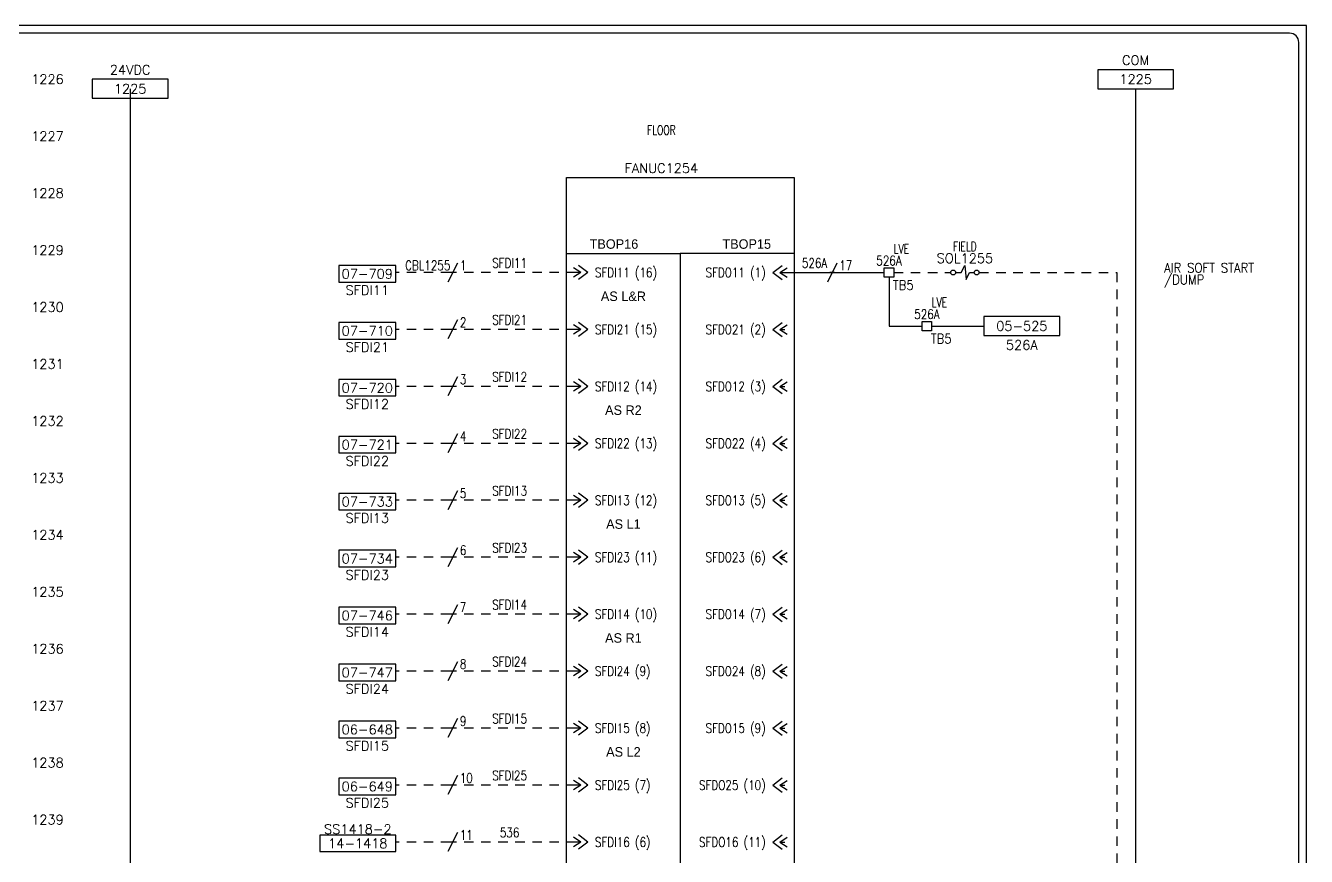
# Model space of a CAD drawing. Header units: inches. Extents: x 0 to 34.2, y 0 to 22.
# Drawn here: x 17.37 to 34.25, y 11.02 to 21.96 of the extents above; entities that cross this region are included whole.
import ezdxf
from ezdxf.enums import TextEntityAlignment as Align

# ---------------------------------------------------------------- set-up
doc = ezdxf.new("R2010")
doc.units = ezdxf.units.IN
doc.header["$MEASUREMENT"] = 0
doc.linetypes.add('HIDDEN2', pattern=[0.1875, 0.125, -0.0625])
for name, color, linetype in [('BLU_12AWG', 5, 'Continuous'), ('BLU_18AWG', 5, 'Continuous'), ('BLU_WHT_12AWG', 4, 'Continuous'), ('BLU_WHT_18AWG', 4, 'Continuous'), ('DESC', 150, 'Continuous'), ('LOC', 8, 'Continuous'), ('MISC', 7, 'Continuous'), ('PSYMS', 7, 'Continuous'), ('SYMS', 7, 'Continuous'), ('TAGS', 1, 'Continuous'), ('TERMS', 3, 'Continuous'), ('WIRENO', 3, 'Continuous'), ('WIREREF', 50, 'Continuous'), ('WIRES', 7, 'Continuous'), ('XREF', 7, 'Continuous')]:
    doc.layers.add(name, color=color, linetype=linetype)
doc.styles.add('Fields', font='simplex.shx', dxfattribs={"height": 0.185})
doc.styles.add('HAND', font='HAND.shx')
doc.styles.add('WD', font='romans.shx', dxfattribs={"height": 0.185})

# ---------------------------------------------------------------- blocks, each defined once
blk = doc.blocks.new('RG_Master_Ver_4_2_2')
at = {"color": 3}
for p, q in [((34.028, 21.856), (0.25, 21.856)), ((34.15, 0.194), (34.15, 21.734))]:
    blk.add_line(p, q, dxfattribs=at)
blk.add_lwpolyline([(0, -0.044), (34.25, -0.044), (34.25, 21.956), (0, 21.956)], close=True, dxfattribs=at)
blk.add_arc((34.028, 21.734), 0.122, 0, 90, dxfattribs=at)
at = {"style": 'Fields'}
for tag, p in [('DESCRIPTION_3', (13.116, 1.307)), ('DRN_3', (15.472, 1.307)), ('CHK_3', (16.529, 1.307)), ('APP_3', (17.552, 1.307)), ('DATE_3', (18.829, 1.307)), ('DRAWING_DESC', (32.229, 1.246)), ('CUSTOMER', (28.997, 1.214)), ('DESCRIPTION_2', (13.116, 0.951)), ('DRN_2', (15.472, 0.951)), ('CHK_2', (16.529, 0.951)), ('APP_2', (17.552, 0.951)), ('DATE_2', (18.829, 0.951)), ('SIZE', (30.715, 0.894)), ('DRAWING_#', (32.125, 0.894)), ('REV', (33.543, 0.894)), ('DESCRIPTION_1', (13.116, 0.596)), ('DRN_1', (15.472, 0.596)), ('CHK_1', (16.529, 0.596)), ('APP_1', (17.552, 0.596)), ('DATE_1', (18.829, 0.596)), ('PROJECT_#', (28.981, 0.581)), ('DRN_BY', (30.875, 0.524)), ('CHK_BY', (31.762, 0.524)), ('APP_BY', (32.75, 0.524)), ('SCALE', (33.652, 0.524)), ('PROJECT_NAME', (29.021, 0.176)), ('SHEETNUM', (32.753, 0.176)), ('TTL_SHTS', (33.547, 0.176))]:
    blk.add_attdef(tag, text='', height=0.125, dxfattribs=at).set_placement(p, align=Align.CENTER)
at = {"style": 'Fields', "flags": 9}
blk.add_attdef('WD_TB', (9.953, 0.194), '', height=0.0638, dxfattribs=at)
blk = doc.blocks.new('WD_MLRH')
at = {"style": 'WD'}
blk.add_attdef('RUNGFIRST', text='', height=0.125, dxfattribs=at).set_placement((-0.25, 0), align=Align.MIDDLE_RIGHT)
at = {"style": 'WD', "flags": 1}
for tag, p in [('RUNGHORV', (-0.25, -0.127)), ('RUNGINC', (-0.25, -0.163)), ('WIRE-START', (-0.25, -0.356)), ('WIREMODE', (-0.25, -0.281)), ('RUNGDIST', (-0.25, -0.2)), ('RUNGCNT', (-0.25, -0.237)), ('WIREFMT', (-0.25, -0.321)), ('WIRE-GSUF', (-0.25, -0.396)), ('PH3SPACE', (-0.25, -0.437))]:
    blk.add_attdef(tag, text='', height=0.025, dxfattribs=at).set_placement(p, align=Align.RIGHT)
blk = doc.blocks.new('HA2D1_REF_1')
for p, q in [((0, 0.25), (0, 0)), ((1, 0.25), (0, 0.25)), ((1, 0), (1, 0.25)), ((0, 0), (1, 0))]:
    blk.add_line(p, q)
at = {"style": 'WD'}
for tag, p in [('DESC1', (0.5, 0.3125)), ('XREF', (0.5, 0.0625))]:
    blk.add_attdef(tag, text='', height=0.125, dxfattribs=at).set_placement(p, align=Align.CENTER)
at = {"style": 'WD', "flags": 1}
blk.add_attdef('SIGCODE', text='', height=0.125, dxfattribs=at).set_placement((0.5, -0.125), align=Align.CENTER)
blk = doc.blocks.new('HDV1_017')
for p, q in [((-1.25, 0), (1.75, 0)), ((-1.25, -12.75), (-1.25, 0)), ((1.75, 0), (1.75, -12.75)), ((-1.25, -1), (0.25, -1)), ((0.25, -1), (0.25, -12.75)), ((1.75, -1), (0.25, -1)), ((-0.96875, -1.25), (-1.09375, -1.15625)), ((1.46875, -1.25), (1.59375, -1.15625)), ((-1.0625, -1.25), (-1.15625, -1.1875)), ((-1.0625, -1.25), (-1.15625, -1.3125)), ((-1.0625, -1.25), (-1.125, -1.25)), ((-0.96875, -1.25), (-1.09375, -1.34375)), ((1.46875, -1.25), (1.59375, -1.34375)), ((1.5625, -1.25), (1.65625, -1.1875)), ((1.5625, -1.25), (1.65625, -1.3125)), ((1.5625, -1.25), (1.625, -1.25)), ((-1.0625, -2), (-1.15625, -1.9375)), ((-1.0625, -2), (-1.15625, -2.0625)), ((-1.0625, -2), (-1.125, -2)), ((-0.96875, -2), (-1.09375, -1.90625)), ((-0.96875, -2), (-1.09375, -2.09375)), ((1.46875, -2), (1.59375, -1.90625)), ((1.46875, -2), (1.59375, -2.09375)), ((1.5625, -2), (1.65625, -1.9375)), ((1.5625, -2), (1.65625, -2.0625)), ((1.5625, -2), (1.625, -2)), ((-1.0625, -2.75), (-1.15625, -2.6875)), ((-0.96875, -2.75), (-1.09375, -2.65625)), ((1.46875, -2.75), (1.59375, -2.65625)), ((1.5625, -2.75), (1.65625, -2.6875)), ((-1.0625, -2.75), (-1.15625, -2.8125)), ((-1.0625, -2.75), (-1.125, -2.75)), ((-0.96875, -2.75), (-1.09375, -2.84375)), ((1.46875, -2.75), (1.59375, -2.84375)), ((1.5625, -2.75), (1.65625, -2.8125)), ((1.5625, -2.75), (1.625, -2.75)), ((-1.0625, -3.5), (-1.15625, -3.4375)), ((-1.0625, -3.5), (-1.15625, -3.5625)), ((-1.0625, -3.5), (-1.125, -3.5)), ((-0.96875, -3.5), (-1.09375, -3.40625)), ((-0.96875, -3.5), (-1.09375, -3.59375)), ((1.46875, -3.5), (1.59375, -3.40625)), ((1.46875, -3.5), (1.59375, -3.59375)), ((1.5625, -3.5), (1.65625, -3.4375)), ((1.5625, -3.5), (1.65625, -3.5625)), ((1.5625, -3.5), (1.625, -3.5)), ((-1.0625, -4.25), (-1.15625, -4.1875)), ((-0.96875, -4.25), (-1.09375, -4.15625)), ((1.46875, -4.25), (1.59375, -4.15625)), ((1.5625, -4.25), (1.65625, -4.1875)), ((-1.0625, -4.25), (-1.15625, -4.3125)), ((-1.0625, -4.25), (-1.125, -4.25)), ((-0.96875, -4.25), (-1.09375, -4.34375)), ((1.46875, -4.25), (1.59375, -4.34375)), ((1.5625, -4.25), (1.65625, -4.3125)), ((1.5625, -4.25), (1.625, -4.25)), ((-1.0625, -5), (-1.15625, -4.9375)), ((-1.0625, -5), (-1.15625, -5.0625)), ((-1.0625, -5), (-1.125, -5)), ((-0.96875, -5), (-1.09375, -4.90625)), ((-0.96875, -5), (-1.09375, -5.09375)), ((1.46875, -5), (1.59375, -4.90625)), ((1.46875, -5), (1.59375, -5.09375)), ((1.5625, -5), (1.65625, -4.9375)), ((1.5625, -5), (1.65625, -5.0625)), ((1.5625, -5), (1.625, -5)), ((-1.0625, -5.75), (-1.15625, -5.6875)), ((-0.96875, -5.75), (-1.09375, -5.65625)), ((1.46875, -5.75), (1.59375, -5.65625)), ((1.5625, -5.75), (1.65625, -5.6875)), ((-1.0625, -5.75), (-1.15625, -5.8125)), ((-1.0625, -5.75), (-1.125, -5.75)), ((-0.96875, -5.75), (-1.09375, -5.84375)), ((1.46875, -5.75), (1.59375, -5.84375)), ((1.5625, -5.75), (1.65625, -5.8125)), ((1.5625, -5.75), (1.625, -5.75)), ((-0.96875, -6.5), (-1.09375, -6.40625)), ((1.46875, -6.5), (1.59375, -6.40625)), ((-1.0625, -6.5), (-1.15625, -6.4375)), ((-1.0625, -6.5), (-1.15625, -6.5625)), ((-1.0625, -6.5), (-1.125, -6.5)), ((-0.96875, -6.5), (-1.09375, -6.59375)), ((1.46875, -6.5), (1.59375, -6.59375)), ((1.5625, -6.5), (1.65625, -6.4375)), ((1.5625, -6.5), (1.65625, -6.5625)), ((1.5625, -6.5), (1.625, -6.5)), ((-1.0625, -7.25), (-1.15625, -7.1875)), ((-1.0625, -7.25), (-1.15625, -7.3125)), ((-1.0625, -7.25), (-1.125, -7.25)), ((-0.96875, -7.25), (-1.09375, -7.15625)), ((-0.96875, -7.25), (-1.09375, -7.34375)), ((1.46875, -7.25), (1.59375, -7.15625)), ((1.46875, -7.25), (1.59375, -7.34375)), ((1.5625, -7.25), (1.65625, -7.1875)), ((1.5625, -7.25), (1.65625, -7.3125)), ((1.5625, -7.25), (1.625, -7.25)), ((-0.96875, -8), (-1.09375, -7.90625)), ((1.46875, -8), (1.59375, -7.90625)), ((-1.0625, -8), (-1.15625, -7.9375)), ((-1.0625, -8), (-1.15625, -8.0625)), ((-1.0625, -8), (-1.125, -8)), ((-0.96875, -8), (-1.09375, -8.09375)), ((1.46875, -8), (1.59375, -8.09375)), ((1.5625, -8), (1.65625, -7.9375)), ((1.5625, -8), (1.65625, -8.0625)), ((1.5625, -8), (1.625, -8)), ((-1.0625, -8.75), (-1.15625, -8.6875)), ((-1.0625, -8.75), (-1.15625, -8.8125)), ((-1.0625, -8.75), (-1.125, -8.75)), ((-0.96875, -8.75), (-1.09375, -8.65625)), ((-0.96875, -8.75), (-1.09375, -8.84375)), ((1.46875, -8.75), (1.59375, -8.65625)), ((1.46875, -8.75), (1.59375, -8.84375)), ((1.5625, -8.75), (1.65625, -8.6875)), ((1.5625, -8.75), (1.65625, -8.8125)), ((1.5625, -8.75), (1.625, -8.75)), ((-1.0625, -9.5), (-1.15625, -9.4375)), ((-0.96875, -9.5), (-1.09375, -9.40625)), ((1.46875, -9.5), (1.59375, -9.40625)), ((1.5625, -9.5), (1.65625, -9.4375)), ((-1.0625, -9.5), (-1.15625, -9.5625)), ((-1.0625, -9.5), (-1.125, -9.5)), ((-0.96875, -9.5), (-1.09375, -9.59375)), ((1.46875, -9.5), (1.59375, -9.59375)), ((1.5625, -9.5), (1.65625, -9.5625)), ((1.5625, -9.5), (1.625, -9.5)), ((-1.0625, -10.25), (-1.15625, -10.1875)), ((-1.0625, -10.25), (-1.15625, -10.3125)), ((-1.0625, -10.25), (-1.125, -10.25)), ((-0.96875, -10.25), (-1.09375, -10.15625)), ((-0.96875, -10.25), (-1.09375, -10.34375)), ((1.46875, -10.25), (1.59375, -10.15625)), ((1.46875, -10.25), (1.59375, -10.34375)), ((1.5625, -10.25), (1.65625, -10.1875)), ((1.5625, -10.25), (1.65625, -10.3125)), ((1.5625, -10.25), (1.625, -10.25)), ((-1.0625, -11), (-1.15625, -10.9375)), ((-0.96875, -11), (-1.09375, -10.90625)), ((1.46875, -11), (1.59375, -10.90625)), ((1.5625, -11), (1.65625, -10.9375)), ((-1.0625, -11), (-1.15625, -11.0625)), ((-1.0625, -11), (-1.125, -11)), ((-0.96875, -11), (-1.09375, -11.09375)), ((1.46875, -11), (1.59375, -11.09375)), ((1.5625, -11), (1.65625, -11.0625)), ((1.5625, -11), (1.625, -11)), ((-1.0625, -11.75), (-1.15625, -11.6875)), ((-1.0625, -11.75), (-1.15625, -11.8125)), ((-1.0625, -11.75), (-1.125, -11.75)), ((-0.96875, -11.75), (-1.09375, -11.65625)), ((-0.96875, -11.75), (-1.09375, -11.84375)), ((1.46875, -11.75), (1.59375, -11.65625)), ((1.46875, -11.75), (1.59375, -11.84375)), ((1.5625, -11.75), (1.65625, -11.6875)), ((1.5625, -11.75), (1.65625, -11.8125)), ((1.5625, -11.75), (1.625, -11.75)), ((-1.0625, -12.5), (-1.15625, -12.4375)), ((-0.96875, -12.5), (-1.09375, -12.40625)), ((1.46875, -12.5), (1.59375, -12.40625)), ((1.5625, -12.5), (1.65625, -12.4375)), ((-1.0625, -12.5), (-1.15625, -12.5625)), ((-1.0625, -12.5), (-1.125, -12.5)), ((-0.96875, -12.5), (-1.09375, -12.59375)), ((1.46875, -12.5), (1.59375, -12.59375)), ((1.5625, -12.5), (1.65625, -12.5625)), ((1.5625, -12.5), (1.625, -12.5)), ((-1.25, -12.75), (-1.25, -14.25)), ((-1.25, -12.75), (1.75, -12.75)), ((1.75, -14.25), (1.75, -12.75)), ((-1.25, -13.5), (1.75, -13.5)), ((-1.0625, -14), (-1.15625, -13.9375)), ((-1.0625, -14), (-1.15625, -14.0625)), ((-1.0625, -14), (-1.125, -14)), ((-0.96875, -14), (-1.09375, -13.90625)), ((-0.96875, -14), (-1.09375, -14.09375)), ((1.46875, -14), (1.59375, -13.90625)), ((1.46875, -14), (1.59375, -14.09375)), ((1.5625, -14), (1.65625, -13.9375)), ((1.5625, -14), (1.65625, -14.0625)), ((1.5625, -14), (1.625, -14)), ((-1.25, -14.25), (1.75, -14.25))]:
    blk.add_line(p, q)
at = {"style": 'HAND'}
for s, p in [('TBOP16', (-0.625, -0.875)), ('TBOP15', (1.125, -0.875)), ('TBOP17', (0.25, -13.375))]:
    blk.add_text(s, height=0.125, dxfattribs=at).set_placement(p, align=Align.MIDDLE)
at = {"style": 'WD', "width": 0.7}
for tag, p in [('INST', (0, 0.75)), ('LOC', (0, 0.625)), ('DESC1', (0, 0.5)), ('DESC2', (0, 0.375)), ('DESC3', (0, 0.25))]:
    blk.add_attdef(tag, text='', height=0.125, dxfattribs=at).set_placement(p, align=Align.MIDDLE_CENTER)
at = {"style": 'WD'}
blk.add_attdef('TAG1', text='', height=0.125, dxfattribs=at).set_placement((0, 0.125), align=Align.MIDDLE_CENTER)
at = {"style": 'WD', "flags": 9}
for tag, p in [('MFG', (0, -0.125)), ('ASSYCODE', (0, -0.375)), ('CAT', (0, -0.25)), ('FAMILY', (0, -0.5))]:
    blk.add_attdef(tag, text='', height=0.125, dxfattribs=at).set_placement(p, align=Align.MIDDLE_CENTER)
at = {"style": 'WD', "flags": 1}
for tag, p in [('X4TERM01', (-1.125, -1.25)), ('X1TERM21', (1.625, -1.25)), ('X4TERM02', (-1.125, -2)), ('X1TERM22', (1.625, -2)), ('X4TERM03', (-1.125, -2.75)), ('X1TERM23', (1.625, -2.75)), ('X4TERM04', (-1.125, -3.5)), ('X1TERM24', (1.625, -3.5)), ('X4TERM05', (-1.125, -4.25)), ('X1TERM25', (1.625, -4.25)), ('X4TERM06', (-1.125, -5)), ('X1TERM26', (1.625, -5)), ('X4TERM07', (-1.125, -5.75)), ('X1TERM27', (1.625, -5.75)), ('X4TERM08', (-1.125, -6.5)), ('X1TERM28', (1.625, -6.5)), ('X4TERM09', (-1.125, -7.25)), ('X1TERM29', (1.625, -7.25)), ('X4TERM10', (-1.125, -8)), ('X1TERM30', (1.625, -8)), ('X4TERM11', (-1.125, -8.75)), ('X1TERM31', (1.625, -8.75)), ('X4TERM12', (-1.125, -9.5)), ('X1TERM32', (1.625, -9.5)), ('X4TERM13', (-1.125, -10.25)), ('X1TERM33', (1.625, -10.25)), ('X4TERM14', (-1.125, -11)), ('X1TERM34', (1.625, -11)), ('X4TERM15', (-1.125, -11.75)), ('X1TERM35', (1.625, -11.75)), ('X4TERM16', (-1.125, -12.5)), ('X1TERM36', (1.625, -12.5)), ('X4TERM41', (-1.125, -14)), ('X1TERM42', (1.625, -14))]:
    blk.add_attdef(tag, p, '', height=0.005, dxfattribs=at)
at = {"style": 'WD', "width": 0.8}
for tag, p in [('TERM01', (-0.875, -1.25)), ('TERM02', (-0.875, -2)), ('TERM03', (-0.875, -2.75)), ('TERM04', (-0.875, -3.5)), ('TERM05', (-0.875, -4.25)), ('TERM06', (-0.875, -5)), ('TERM07', (-0.875, -5.75)), ('TERM08', (-0.875, -6.5)), ('TERM09', (-0.875, -7.25)), ('TERM10', (-0.875, -8)), ('TERM11', (-0.875, -8.75)), ('TERM12', (-0.875, -9.5)), ('TERM13', (-0.875, -10.25)), ('TERM14', (-0.875, -11)), ('TERM15', (-0.875, -11.75)), ('TERM16', (-0.875, -12.5)), ('TERM41', (-0.875, -14))]:
    blk.add_attdef(tag, text='', height=0.125, dxfattribs=at).set_placement(p, align=Align.MIDDLE_LEFT)
for tag, p in [('TERM21', (1.375, -1.25)), ('TERM22', (1.375, -2)), ('TERM23', (1.375, -2.75)), ('TERM24', (1.375, -3.5)), ('TERM25', (1.375, -4.25)), ('TERM26', (1.375, -5)), ('TERM27', (1.375, -5.75)), ('TERM28', (1.375, -6.5)), ('TERM29', (1.375, -7.25)), ('TERM30', (1.375, -8)), ('TERM31', (1.375, -8.75)), ('TERM32', (1.375, -9.5)), ('TERM33', (1.375, -10.25)), ('TERM34', (1.375, -11)), ('TERM35', (1.375, -11.75)), ('TERM36', (1.375, -12.5)), ('TERM42', (1.375, -14))]:
    blk.add_attdef(tag, text='', height=0.125, dxfattribs=at).set_placement(p, align=Align.MIDDLE_RIGHT)
blk = doc.blocks.new('WD_WNH')
at = {"linetype": 'Continuous', "style": 'WD', "width": 0.8}
blk.add_attdef('WIRENO', text='', height=0.125, dxfattribs=at).set_placement((0, 0.062), align=Align.CENTER)
at = {"style": 'WD', "flags": 1}
for tag, p in [('W01USER', (0, 0.078)), ('W02USER', (0, 0.07)), ('W03USER', (0, 0.062)), ('W04USER', (0, 0.055)), ('W05USER', (0, 0.047)), ('W06USER', (0, 0.039)), ('W07USER', (0, 0.031)), ('W08USER', (0, 0.023)), ('W09USER', (0, 0.016)), ('W10USER', (0, 0.008))]:
    blk.add_attdef(tag, text='', height=0.005, dxfattribs=at).set_placement(p, align=Align.CENTER)
blk = doc.blocks.new('HW01')
for p, q in [((0.062, 0.125), (-0.062, -0.125)), ((0.031, 0), (-0.031, 0))]:
    blk.add_line(p, q)
at = {"style": 'WD', "width": 0.7, "flags": 1}
for tag, p in [('INST', (0, 0.357)), ('LOC', (0, 0.188)), ('DESC1', (0, -0.456)), ('XREF', (0, -0.3)), ('DESC2', (0, -0.613))]:
    blk.add_attdef(tag, text='', height=0.125, dxfattribs=at).set_placement(p, align=Align.CENTER)
at = {"style": 'WD', "width": 0.8}
blk.add_attdef('TAG1', text='', height=0.125, dxfattribs=at).set_placement((-0.031, 0.031), align=Align.RIGHT)
at = {"style": 'WD', "flags": 1}
for tag, p in [('X4TERM01', (-0.031, 0)), ('X1TERM01', (0.031, 0))]:
    blk.add_attdef(tag, p, '', height=0.0125, dxfattribs=at)
at = {"linetype": 'Continuous', "style": 'WD', "flags": 9}
blk.add_attdef('ASSYCODE', text='', height=0.01, dxfattribs=at).set_placement((0.029, 0.042), align=Align.CENTER)
at = {"style": 'WD'}
for tag, p in [('X2LINK', (0, 0.125)), ('X8LINK', (0, -0.125))]:
    blk.add_attdef(tag, p, '', height=0.01, dxfattribs=at)
at = {"style": 'WD', "flags": 9}
blk.add_attdef('FAMILY', text='', height=0.01, dxfattribs=at).set_placement((0.023, 0.118), align=Align.CENTER)
at = {"style": 'WD', "width": 0.8}
blk.add_attdef('RATING1', (0.094, 0.031), '', height=0.125, dxfattribs=at)
at = {"style": 'WD', "width": 0.8, "flags": 1}
blk.add_attdef('MFG', text='', height=0.0938, dxfattribs=at).set_placement((-0.125, -0.031), align=Align.TOP_RIGHT)
blk.add_attdef('CAT', text='', height=0.0938, dxfattribs=at).set_placement((0.031, -0.031), align=Align.TOP_LEFT)
blk = doc.blocks.new('HW02')
for p, q in [((0.062, 0.125), (-0.062, -0.125)), ((0.031, 0), (-0.031, 0))]:
    blk.add_line(p, q)
at = {"style": 'WD', "width": 0.7, "flags": 1}
for tag, p in [('INST', (0, 0.357)), ('LOC', (0, 0.188)), ('DESC1', (0, -0.456)), ('XREF', (0, -0.3)), ('DESC2', (0, -0.613))]:
    blk.add_attdef(tag, text='', height=0.125, dxfattribs=at).set_placement(p, align=Align.CENTER)
at = {"style": 'WD', "width": 0.8}
blk.add_attdef('TAG2', text='', height=0.125, dxfattribs=at).set_placement((-0.031, 0.031), align=Align.RIGHT)
at = {"style": 'WD', "flags": 1}
for tag, p in [('X4TERM01', (-0.031, 0)), ('X1TERM01', (0.031, 0))]:
    blk.add_attdef(tag, p, '', height=0.0125, dxfattribs=at)
at = {"style": 'WD'}
for tag, p in [('X2LINK', (0, 0.125)), ('X8LINK', (0, -0.125))]:
    blk.add_attdef(tag, p, '', height=0.01, dxfattribs=at)
at = {"style": 'WD', "flags": 9}
blk.add_attdef('FAMILY', text='', height=0.01, dxfattribs=at).set_placement((0.023, 0.118), align=Align.CENTER)
at = {"style": 'WD', "width": 0.8}
blk.add_attdef('RATING1', (0.094, 0.031), '', height=0.125, dxfattribs=at)
blk = doc.blocks.new('HSV1')
for p, q in [((-0.123, 0), (-0.047, 0)), ((-0.047, 0), (0, 0.094)), ((0, 0.094), (0.016, -0.094)), ((0.016, -0.094), (0.062, 0)), ((0.062, 0), (0.123, 0))]:
    blk.add_line(p, q)
for centre in [(-0.155, 0), (0.155, 0)]:
    blk.add_circle(centre, 0.0322)
at = {"style": 'WD', "width": 0.7}
for tag, p in [('INST', (0, 0.451)), ('LOC', (0, 0.281))]:
    blk.add_attdef(tag, text='', height=0.125, dxfattribs=at).set_placement(p, align=Align.CENTER)
at = {"style": 'WD'}
blk.add_attdef('TAG1', text='', height=0.125, dxfattribs=at).set_placement((0, 0.125), align=Align.CENTER)
for tag, p, height, flags in [('X4TERM01', (-0.188, 0), 0.0125, 1), ('FAMILY', (0.129, 0.108), 0.01, 9), ('X1TERM02', (0.188, 0), 0.0125, 1)]:
    blk.add_attdef(tag, p, '', height=height, dxfattribs=dict(at, flags=flags))
at = {"linetype": 'Continuous', "style": 'WD', "flags": 9}
for tag, p in [('ASSYCODE', (0.156, 0.047)), ('MFG', (0.156, 0.067)), ('CAT', (0.156, 0.087))]:
    blk.add_attdef(tag, text='', height=0.01, dxfattribs=at).set_placement(p, align=Align.CENTER)
at = {"style": 'WD'}
for tag, p, width in [('DESC1', (1.125, 0), 0.9), ('DESC2', (1.125, -0.156), 0.9), ('DESC3', (1.125, -0.312), 0.9), ('WDTAGALT', (1.133, -0.629), 0.8), ('XREF', (1.133, -0.473), 0.8)]:
    blk.add_attdef(tag, p, '', height=0.125, dxfattribs=dict(at, width=width))
at = {"linetype": 'Continuous', "style": 'WD', "flags": 8}
blk.add_attdef('TERM01', text='', height=0.125, dxfattribs=at).set_placement((-0.25, -0.031), align=Align.TOP_RIGHT)
blk.add_attdef('TERM02', text='', height=0.125, dxfattribs=at).set_placement((0.25, -0.031), align=Align.TOP_LEFT)
at = {"style": 'WD'}
blk.add_attdef('RATING1', (0.078, -0.313), '', height=0.125, dxfattribs=at)
blk = doc.blocks.new('HA2S1_REF1')
for p, q in [((0, 0.109), (0, -0.109)), ((0.75, 0.109), (0, 0.109)), ((0.75, -0.109), (0.75, 0.109)), ((0, -0.109), (0.75, -0.109))]:
    blk.add_line(p, q)
at = {"style": 'WD', "flags": 1}
blk.add_attdef('SIGCODE', (0.062, 0.158), '', height=0.125, dxfattribs=at)
at = {"style": 'WD'}
for tag, p in [('XREF', (0.375, -0.063)), ('DESC1', (0.375, -0.278))]:
    blk.add_attdef(tag, text='', height=0.125, dxfattribs=at).set_placement(p, align=Align.CENTER)
blk = doc.blocks.new('HA2D1_REF1')
for p, q in [((-0.0625, 0.109375), (-0.0625, -0.109375)), ((0.9375, 0.109375), (-0.0625, 0.109375)), ((0.9375, -0.109375), (0.9375, 0.109375)), ((-0.0625, -0.109375), (0.9375, -0.109375))]:
    blk.add_line(p, q)
at = {"style": 'WD', "flags": 1}
blk.add_attdef('SIGCODE', (0, 0.3125), '', height=0.125, dxfattribs=at)
at = {"style": 'WD'}
for tag, p in [('DESC1', (0.4375, 0.125)), ('XREF', (0.4375, -0.0625))]:
    blk.add_attdef(tag, text='', height=0.125, dxfattribs=at).set_placement(p, align=Align.CENTER)
blk = doc.blocks.new('HA2S1_REF_1')
for p, q in [((0, 0.25), (0, 0)), ((1, 0.25), (0, 0.25)), ((1, 0), (1, 0.25)), ((0, 0), (1, 0))]:
    blk.add_line(p, q)
at = {"style": 'WD', "flags": 1}
blk.add_attdef('SIGCODE', text='', height=0.125, dxfattribs=at).set_placement((0.5, 0.3125), align=Align.CENTER)
at = {"style": 'WD'}
for tag, p in [('XREF', (0.5, 0.0625)), ('DESC1', (0.5, -0.1875))]:
    blk.add_attdef(tag, text='', height=0.125, dxfattribs=at).set_placement(p, align=Align.CENTER)
blk = doc.blocks.new('HT0W01')
for p, q in [((-0.062, 0.062), (0.062, 0.062)), ((-0.062, -0.062), (-0.062, 0.062)), ((0.062, 0.062), (0.062, -0.062)), ((0.062, -0.062), (-0.062, -0.062))]:
    blk.add_line(p, q)
at = {"style": 'WD'}
for tag, p, width in [('INST', (0.062, 0.42), 0.7), ('LOC', (0.062, 0.25), 0.7), ('DESC1', (0.05, -0.385), 0.8)]:
    blk.add_attdef(tag, p, '', height=0.125, dxfattribs=dict(at, width=width))
at = {"linetype": 'Continuous', "style": 'WD', "width": 0.8, "flags": 8}
blk.add_attdef('WIRENO', text='', height=0.125, dxfattribs=at).set_placement((0, 0.094), align=Align.CENTER)
at = {"style": 'WD', "flags": 1}
for tag, p, height in [('X4TERM01', (-0.062, 0), 0.0125), ('X4TERMDESC01', (-0.055, -0.023), 0.025), ('X2TERMDESC01', (-0.006, 0.029), 0.025), ('STRIPSEQ', (0, 0), 0.00125), ('X2TERM01', (0, 0.062), 0.0125), ('X1TERMDESC01', (0.039, 0.007), 0.025), ('X1TERM01', (0.062, 0), 0.0125), ('LINKTERM', (0, -0.002), 0.00125), ('X8TERM01', (0, -0.062), 0.0125), ('X8TERMDESC01', (0, -0.054), 0.025)]:
    blk.add_attdef(tag, p, '', height=height, dxfattribs=at)
at = {"linetype": 'Continuous', "style": 'WD'}
for tag, p, height, width, flags in [('TAGSTRIP', (0.05, -0.229), 0.125, 0.9, 8), ('CAT', (0.213, -0.406), 0.109, 0.8, 1), ('DESC2', (0.05, -0.541), 0.125, 0.8, 8), ('DESC3', (0.05, -0.698), 0.125, 0.8, 8)]:
    blk.add_attdef(tag, p, '', height=height, dxfattribs=dict(at, width=width, flags=flags))
at = {"linetype": 'Continuous', "style": 'WD', "width": 0.8, "flags": 1}
blk.add_attdef('MFG', text='', height=0.109, dxfattribs=at).set_placement((0.088, -0.406), align=Align.RIGHT)
at = {"style": 'WD', "width": 0.7, "flags": 1}
blk.add_attdef('ASSYCODE', (0.062, -0.281), '', height=0.01, dxfattribs=at)

msp = doc.modelspace()

# ---------------------------------------------------------------- linework, layer by layer
at = {"layer": 'BLU_12AWG'}
msp.add_line((18.75, 21.125), (18.75, 2.5), dxfattribs=at)
at = {"layer": 'BLU_18AWG'}
for p, q in [((28.75, 18.643), (28.75, 18)), ((28.75, 18), (29.188, 18)), ((29.312, 18), (30, 18))]:
    msp.add_line(p, q, dxfattribs=at)
at = {"layer": 'BLU_18AWG', "linetype": 'HIDDEN2'}
msp.add_line((28.812, 18.705), (29.562, 18.705), dxfattribs=at)
at = {"layer": 'BLU_WHT_12AWG'}
msp.add_line((32, 21.125), (32, 2.5), dxfattribs=at)
at = {"layer": 'BLU_WHT_18AWG', "linetype": 'HIDDEN2'}
for p, q in [((29.938, 18.705), (31.75, 18.705)), ((31.75, 18.705), (31.75, 6.955))]:
    msp.add_line(p, q, dxfattribs=at)
at = {"layer": 'WIRES', "linetype": 'HIDDEN2'}
for p, q in [((22.969, 18.705), (22.25, 18.705)), ((24.625, 18.705), (23.031, 18.705)), ((22.969, 17.955), (22.25, 17.955)), ((24.625, 17.955), (23.031, 17.955)), ((22.969, 17.205), (22.25, 17.205)), ((24.625, 17.205), (23.031, 17.205)), ((22.969, 16.455), (22.25, 16.455)), ((24.625, 16.455), (23.031, 16.455)), ((22.969, 15.705), (22.25, 15.705)), ((24.625, 15.705), (23.031, 15.705)), ((22.969, 14.955), (22.25, 14.955)), ((24.625, 14.955), (23.031, 14.955)), ((22.969, 14.205), (22.25, 14.205)), ((24.625, 14.205), (23.031, 14.205)), ((22.969, 13.455), (22.25, 13.455)), ((24.625, 13.455), (23.031, 13.455)), ((22.969, 12.705), (22.25, 12.705)), ((24.625, 12.705), (23.031, 12.705)), ((22.969, 11.955), (22.25, 11.955)), ((24.625, 11.955), (23.031, 11.955)), ((22.969, 11.205), (22.25, 11.205)), ((24.625, 11.205), (23.031, 11.205))]:
    msp.add_line(p, q, dxfattribs=at)
at = {"layer": 'WIRES'}
msp.add_line((27.375, 18.705), (28.688, 18.705), dxfattribs=at)

# ---------------------------------------------------------------- block references
msp.add_blockref('RG_Master_Ver_4_2_2', (0, 0))
msp.add_blockref('WD_MLRH', (18.125, 21.25)).add_auto_attribs({'RUNGFIRST': '1226'})
at = {"layer": 'SYMS'}
ref = msp.add_blockref('HA2D1_REF_1', (18.25, 21), dxfattribs=at)
ref.add_attrib('XREF', '1225', dxfattribs={"layer": 'XREF', "height": 0.125, "style": 'WD'}).set_placement((18.75, 21.062), align=Align.CENTER)
ref.add_attrib('DESC1', '24VDC', dxfattribs={"layer": 'DESC', "height": 0.125, "style": 'WD'}).set_placement((18.75, 21.312), align=Align.CENTER)
ref = msp.add_blockref('HA2D1_REF_1', (31.5, 21.125), dxfattribs=at)
ref.add_attrib('XREF', '1225', dxfattribs={"layer": 'XREF', "height": 0.125, "style": 'WD'}).set_placement((32, 21.188), align=Align.CENTER)
ref.add_attrib('DESC1', 'COM', dxfattribs={"layer": 'DESC', "height": 0.125, "style": 'WD'}).set_placement((32, 21.438), align=Align.CENTER)
ref = msp.add_blockref('HDV1_017', (25.75, 19.955), dxfattribs=at)
ref.add_attrib('TERM01', 'SFDI11 (16)', dxfattribs={"layer": 'TERMS', "height": 0.125, "style": 'WD', "width": 0.8}).set_placement((24.875, 18.705), align=Align.MIDDLE_LEFT)
ref.add_attrib('TAG1', 'FANUC1254', dxfattribs={"layer": 'TAGS', "height": 0.125, "style": 'WD'}).set_placement((25.75, 20.08), align=Align.MIDDLE_CENTER)
ref.add_attrib('LOC', 'FLOOR', dxfattribs={"layer": 'LOC', "height": 0.125, "style": 'WD', "width": 0.7}).set_placement((25.75, 20.58), align=Align.MIDDLE_CENTER)
ref.add_attrib('TERM02', 'SFDI21 (15)', dxfattribs={"layer": 'TERMS', "height": 0.125, "style": 'WD', "width": 0.8}).set_placement((24.875, 17.955), align=Align.MIDDLE_LEFT)
ref.add_attrib('TERM03', 'SFDI12 (14)', dxfattribs={"layer": 'TERMS', "height": 0.125, "style": 'WD', "width": 0.8}).set_placement((24.875, 17.205), align=Align.MIDDLE_LEFT)
ref.add_attrib('TERM04', 'SFDI22 (13)', dxfattribs={"layer": 'TERMS', "height": 0.125, "style": 'WD', "width": 0.8}).set_placement((24.875, 16.455), align=Align.MIDDLE_LEFT)
ref.add_attrib('TERM05', 'SFDI13 (12)', dxfattribs={"layer": 'TERMS', "height": 0.125, "style": 'WD', "width": 0.8}).set_placement((24.875, 15.705), align=Align.MIDDLE_LEFT)
ref.add_attrib('TERM06', 'SFDI23 (11)', dxfattribs={"layer": 'TERMS', "height": 0.125, "style": 'WD', "width": 0.8}).set_placement((24.875, 14.955), align=Align.MIDDLE_LEFT)
ref.add_attrib('TERM07', 'SFDI14 (10)', dxfattribs={"layer": 'TERMS', "height": 0.125, "style": 'WD', "width": 0.8}).set_placement((24.875, 14.205), align=Align.MIDDLE_LEFT)
ref.add_attrib('TERM08', 'SFDI24 (9)', dxfattribs={"layer": 'TERMS', "height": 0.125, "style": 'WD', "width": 0.8}).set_placement((24.875, 13.455), align=Align.MIDDLE_LEFT)
ref.add_attrib('TERM09', 'SFDI15 (8)', dxfattribs={"layer": 'TERMS', "height": 0.125, "style": 'WD', "width": 0.8}).set_placement((24.875, 12.705), align=Align.MIDDLE_LEFT)
ref.add_attrib('TERM10', 'SFDI25 (7)', dxfattribs={"layer": 'TERMS', "height": 0.125, "style": 'WD', "width": 0.8}).set_placement((24.875, 11.955), align=Align.MIDDLE_LEFT)
ref.add_attrib('TERM11', 'SFDI16 (6)', dxfattribs={"layer": 'TERMS', "height": 0.125, "style": 'WD', "width": 0.8}).set_placement((24.875, 11.205), align=Align.MIDDLE_LEFT)
ref.add_attrib('TERM12', 'SFDI26 (5)', dxfattribs={"layer": 'TERMS', "height": 0.125, "style": 'WD', "width": 0.8}).set_placement((24.875, 10.455), align=Align.MIDDLE_LEFT)
ref.add_attrib('TERM13', 'SFDI17 (4)', dxfattribs={"layer": 'TERMS', "height": 0.125, "style": 'WD', "width": 0.8}).set_placement((24.875, 9.705), align=Align.MIDDLE_LEFT)
ref.add_attrib('TERM14', 'SFDI27 (3)', dxfattribs={"layer": 'TERMS', "height": 0.125, "style": 'WD', "width": 0.8}).set_placement((24.875, 8.955), align=Align.MIDDLE_LEFT)
ref.add_attrib('TERM15', 'SFDI18 (2)', dxfattribs={"layer": 'TERMS', "height": 0.125, "style": 'WD', "width": 0.8}).set_placement((24.875, 8.205), align=Align.MIDDLE_LEFT)
ref.add_attrib('TERM16', 'SFDI28 (1)', dxfattribs={"layer": 'TERMS', "height": 0.125, "style": 'WD', "width": 0.8}).set_placement((24.875, 7.455), align=Align.MIDDLE_LEFT)
ref.add_attrib('TERM21', 'SFDO11 (1)', dxfattribs={"layer": 'TERMS', "height": 0.125, "style": 'WD', "width": 0.8}).set_placement((27.125, 18.705), align=Align.MIDDLE_RIGHT)
ref.add_attrib('TERM22', 'SFDO21 (2)', dxfattribs={"layer": 'TERMS', "height": 0.125, "style": 'WD', "width": 0.8}).set_placement((27.125, 17.955), align=Align.MIDDLE_RIGHT)
ref.add_attrib('TERM23', 'SFDO12 (3)', dxfattribs={"layer": 'TERMS', "height": 0.125, "style": 'WD', "width": 0.8}).set_placement((27.125, 17.205), align=Align.MIDDLE_RIGHT)
ref.add_attrib('TERM24', 'SFDO22 (4)', dxfattribs={"layer": 'TERMS', "height": 0.125, "style": 'WD', "width": 0.8}).set_placement((27.125, 16.455), align=Align.MIDDLE_RIGHT)
ref.add_attrib('TERM25', 'SFDO13 (5)', dxfattribs={"layer": 'TERMS', "height": 0.125, "style": 'WD', "width": 0.8}).set_placement((27.125, 15.705), align=Align.MIDDLE_RIGHT)
ref.add_attrib('TERM26', 'SFDO23 (6)', dxfattribs={"layer": 'TERMS', "height": 0.125, "style": 'WD', "width": 0.8}).set_placement((27.125, 14.955), align=Align.MIDDLE_RIGHT)
ref.add_attrib('TERM27', 'SFDO14 (7)', dxfattribs={"layer": 'TERMS', "height": 0.125, "style": 'WD', "width": 0.8}).set_placement((27.125, 14.205), align=Align.MIDDLE_RIGHT)
ref.add_attrib('TERM28', 'SFDO24 (8)', dxfattribs={"layer": 'TERMS', "height": 0.125, "style": 'WD', "width": 0.8}).set_placement((27.125, 13.455), align=Align.MIDDLE_RIGHT)
ref.add_attrib('TERM29', 'SFDO15 (9)', dxfattribs={"layer": 'TERMS', "height": 0.125, "style": 'WD', "width": 0.8}).set_placement((27.125, 12.705), align=Align.MIDDLE_RIGHT)
ref.add_attrib('TERM30', 'SFDO25 (10)', dxfattribs={"layer": 'TERMS', "height": 0.125, "style": 'WD', "width": 0.8}).set_placement((27.125, 11.955), align=Align.MIDDLE_RIGHT)
ref.add_attrib('TERM31', 'SFDO16 (11)', dxfattribs={"layer": 'TERMS', "height": 0.125, "style": 'WD', "width": 0.8}).set_placement((27.125, 11.205), align=Align.MIDDLE_RIGHT)
ref.add_attrib('TERM32', 'SFDO26 (12)', dxfattribs={"layer": 'TERMS', "height": 0.125, "style": 'WD', "width": 0.8}).set_placement((27.125, 10.455), align=Align.MIDDLE_RIGHT)
ref.add_attrib('TERM33', 'SFDO17 (13)', dxfattribs={"layer": 'TERMS', "height": 0.125, "style": 'WD', "width": 0.8}).set_placement((27.125, 9.705), align=Align.MIDDLE_RIGHT)
ref.add_attrib('TERM34', 'SFDO27 (14)', dxfattribs={"layer": 'TERMS', "height": 0.125, "style": 'WD', "width": 0.8}).set_placement((27.125, 8.955), align=Align.MIDDLE_RIGHT)
ref.add_attrib('TERM35', 'SFDO18 (15)', dxfattribs={"layer": 'TERMS', "height": 0.125, "style": 'WD', "width": 0.8}).set_placement((27.125, 8.205), align=Align.MIDDLE_RIGHT)
ref.add_attrib('TERM36', 'SFDO28 (16)', dxfattribs={"layer": 'TERMS', "height": 0.125, "style": 'WD', "width": 0.8}).set_placement((27.125, 7.455), align=Align.MIDDLE_RIGHT)
ref.add_attrib('TERM41', '24E (1)', dxfattribs={"layer": 'TERMS', "height": 0.125, "style": 'WD', "width": 0.8}).set_placement((24.875, 5.955), align=Align.MIDDLE_LEFT)
ref.add_attrib('TERM42', '0V (6)', dxfattribs={"layer": 'TERMS', "height": 0.125, "style": 'WD', "width": 0.8}).set_placement((27.125, 5.955), align=Align.MIDDLE_RIGHT)
ref = msp.add_blockref('HT0W01', (28.75, 18.705), dxfattribs=at)
ref.add_attrib('LOC', 'LVE', (28.812, 18.955), dxfattribs={"layer": 'LOC', "height": 0.125, "style": 'WD', "width": 0.7})
ref.add_attrib('WIRENO', '526A', dxfattribs={"layer": 'WIREREF', "linetype": 'Continuous', "height": 0.125, "style": 'WD', "width": 0.8, "flags": 8}).set_placement((28.75, 18.799), align=Align.CENTER)
ref.add_attrib('TAGSTRIP', 'TB5', (28.8, 18.476), dxfattribs={"layer": 'TAGS', "linetype": 'Continuous', "height": 0.125, "style": 'WD', "width": 0.9, "flags": 8})
ref = msp.add_blockref('HSV1', (29.75, 18.705), dxfattribs=at)
ref.add_attrib('LOC', 'FIELD', dxfattribs={"layer": 'LOC', "height": 0.125, "style": 'WD', "width": 0.7}).set_placement((29.75, 18.986), align=Align.CENTER)
ref.add_attrib('TAG1', 'SOL1255', dxfattribs={"layer": 'TAGS', "height": 0.125, "style": 'WD'}).set_placement((29.75, 18.83), align=Align.CENTER)
ref.add_attrib('DESC2', '/DUMP', (32.375, 18.549), dxfattribs={"layer": 'DESC', "height": 0.125, "style": 'WD', "width": 0.9})
ref.add_attrib('DESC1', 'AIR SOFT START', (32.375, 18.705), dxfattribs={"layer": 'DESC', "height": 0.125, "style": 'WD', "width": 0.9})
ref = msp.add_blockref('HA2S1_REF1', (21.5, 18.688), dxfattribs=at)
ref.add_attrib('XREF', '07-709', dxfattribs={"layer": 'XREF', "height": 0.125, "style": 'WD'}).set_placement((21.875, 18.625), align=Align.CENTER)
ref.add_attrib('DESC1', 'SFDI11', dxfattribs={"layer": 'DESC', "height": 0.125, "style": 'WD'}).set_placement((21.875, 18.41), align=Align.CENTER)
ref = msp.add_blockref('HW01', (23, 18.705), dxfattribs=at)
ref.add_attrib('RATING1', '1', (23.094, 18.736), dxfattribs={"layer": 'MISC', "height": 0.125, "style": 'WD', "width": 0.8})
ref.add_attrib('TAG1', 'CBL1255', dxfattribs={"layer": 'TAGS', "height": 0.125, "style": 'WD', "width": 0.8}).set_placement((22.969, 18.736), align=Align.RIGHT)
ref = msp.add_blockref('HW02', (28, 18.705), dxfattribs=at)
ref.add_attrib('RATING1', '17', (28.094, 18.736), dxfattribs={"layer": 'MISC', "height": 0.125, "style": 'WD', "width": 0.8})
ref = msp.add_blockref('HT0W01', (29.25, 18), dxfattribs=at)
ref.add_attrib('LOC', 'LVE', (29.312, 18.25), dxfattribs={"layer": 'LOC', "height": 0.125, "style": 'WD', "width": 0.7})
ref.add_attrib('WIRENO', '526A', dxfattribs={"layer": 'WIREREF', "linetype": 'Continuous', "height": 0.125, "style": 'WD', "width": 0.8, "flags": 8}).set_placement((29.25, 18.094), align=Align.CENTER)
ref.add_attrib('TAGSTRIP', 'TB5', (29.3, 17.771), dxfattribs={"layer": 'TAGS', "linetype": 'Continuous', "height": 0.125, "style": 'WD', "width": 0.9, "flags": 8})
ref = msp.add_blockref('HW02', (23, 17.955), dxfattribs=at)
ref.add_attrib('RATING1', '2', (23.094, 17.986), dxfattribs={"layer": 'MISC', "height": 0.125, "style": 'WD', "width": 0.8})
ref = msp.add_blockref('HA2S1_REF_1', (30, 17.875), dxfattribs=at)
ref.add_attrib('XREF', '05-525', dxfattribs={"layer": 'XREF', "height": 0.125, "style": 'WD'}).set_placement((30.5, 17.938), align=Align.CENTER)
ref.add_attrib('DESC1', '526A', dxfattribs={"layer": 'DESC', "height": 0.125, "style": 'WD'}).set_placement((30.5, 17.688), align=Align.CENTER)
ref = msp.add_blockref('HA2S1_REF1', (21.5, 17.938), dxfattribs=at)
ref.add_attrib('XREF', '07-710', dxfattribs={"layer": 'XREF', "height": 0.125, "style": 'WD'}).set_placement((21.875, 17.875), align=Align.CENTER)
ref.add_attrib('DESC1', 'SFDI21', dxfattribs={"layer": 'DESC', "height": 0.125, "style": 'WD'}).set_placement((21.875, 17.66), align=Align.CENTER)
ref = msp.add_blockref('HA2S1_REF1', (21.5, 17.188), dxfattribs=at)
ref.add_attrib('XREF', '07-720', dxfattribs={"layer": 'XREF', "height": 0.125, "style": 'WD'}).set_placement((21.875, 17.125), align=Align.CENTER)
ref.add_attrib('DESC1', 'SFDI12', dxfattribs={"layer": 'DESC', "height": 0.125, "style": 'WD'}).set_placement((21.875, 16.91), align=Align.CENTER)
ref = msp.add_blockref('HW02', (23, 17.205), dxfattribs=at)
ref.add_attrib('RATING1', '3', (23.094, 17.236), dxfattribs={"layer": 'MISC', "height": 0.125, "style": 'WD', "width": 0.8})
ref = msp.add_blockref('HA2S1_REF1', (21.5, 16.438), dxfattribs=at)
ref.add_attrib('XREF', '07-721', dxfattribs={"layer": 'XREF', "height": 0.125, "style": 'WD'}).set_placement((21.875, 16.375), align=Align.CENTER)
ref.add_attrib('DESC1', 'SFDI22', dxfattribs={"layer": 'DESC', "height": 0.125, "style": 'WD'}).set_placement((21.875, 16.16), align=Align.CENTER)
ref = msp.add_blockref('HW02', (23, 16.455), dxfattribs=at)
ref.add_attrib('RATING1', '4', (23.094, 16.486), dxfattribs={"layer": 'MISC', "height": 0.125, "style": 'WD', "width": 0.8})
ref = msp.add_blockref('HA2S1_REF1', (21.5, 15.688), dxfattribs=at)
ref.add_attrib('XREF', '07-733', dxfattribs={"layer": 'XREF', "height": 0.125, "style": 'WD'}).set_placement((21.875, 15.625), align=Align.CENTER)
ref.add_attrib('DESC1', 'SFDI13', dxfattribs={"layer": 'DESC', "height": 0.125, "style": 'WD'}).set_placement((21.875, 15.41), align=Align.CENTER)
ref = msp.add_blockref('HW02', (23, 15.705), dxfattribs=at)
ref.add_attrib('RATING1', '5', (23.094, 15.736), dxfattribs={"layer": 'MISC', "height": 0.125, "style": 'WD', "width": 0.8})
ref = msp.add_blockref('HA2S1_REF1', (21.5, 14.938), dxfattribs=at)
ref.add_attrib('XREF', '07-734', dxfattribs={"layer": 'XREF', "height": 0.125, "style": 'WD'}).set_placement((21.875, 14.875), align=Align.CENTER)
ref.add_attrib('DESC1', 'SFDI23', dxfattribs={"layer": 'DESC', "height": 0.125, "style": 'WD'}).set_placement((21.875, 14.66), align=Align.CENTER)
ref = msp.add_blockref('HW02', (23, 14.955), dxfattribs=at)
ref.add_attrib('RATING1', '6', (23.094, 14.986), dxfattribs={"layer": 'MISC', "height": 0.125, "style": 'WD', "width": 0.8})
ref = msp.add_blockref('HW02', (23, 14.205), dxfattribs=at)
ref.add_attrib('RATING1', '7', (23.094, 14.236), dxfattribs={"layer": 'MISC', "height": 0.125, "style": 'WD', "width": 0.8})
ref = msp.add_blockref('HA2S1_REF1', (21.5, 14.188), dxfattribs=at)
ref.add_attrib('XREF', '07-746', dxfattribs={"layer": 'XREF', "height": 0.125, "style": 'WD'}).set_placement((21.875, 14.125), align=Align.CENTER)
ref.add_attrib('DESC1', 'SFDI14', dxfattribs={"layer": 'DESC', "height": 0.125, "style": 'WD'}).set_placement((21.875, 13.91), align=Align.CENTER)
ref = msp.add_blockref('HA2S1_REF1', (21.5, 13.438), dxfattribs=at)
ref.add_attrib('XREF', '07-747', dxfattribs={"layer": 'XREF', "height": 0.125, "style": 'WD'}).set_placement((21.875, 13.375), align=Align.CENTER)
ref.add_attrib('DESC1', 'SFDI24', dxfattribs={"layer": 'DESC', "height": 0.125, "style": 'WD'}).set_placement((21.875, 13.16), align=Align.CENTER)
ref = msp.add_blockref('HW02', (23, 13.455), dxfattribs=at)
ref.add_attrib('RATING1', '8', (23.094, 13.486), dxfattribs={"layer": 'MISC', "height": 0.125, "style": 'WD', "width": 0.8})
ref = msp.add_blockref('HW02', (23, 12.705), dxfattribs=at)
ref.add_attrib('RATING1', '9', (23.094, 12.736), dxfattribs={"layer": 'MISC', "height": 0.125, "style": 'WD', "width": 0.8})
ref = msp.add_blockref('HA2S1_REF1', (21.5, 12.688), dxfattribs=at)
ref.add_attrib('XREF', '06-648', dxfattribs={"layer": 'XREF', "height": 0.125, "style": 'WD'}).set_placement((21.875, 12.625), align=Align.CENTER)
ref.add_attrib('DESC1', 'SFDI15', dxfattribs={"layer": 'DESC', "height": 0.125, "style": 'WD'}).set_placement((21.875, 12.41), align=Align.CENTER)
ref = msp.add_blockref('HA2S1_REF1', (21.5, 11.938), dxfattribs=at)
ref.add_attrib('XREF', '06-649', dxfattribs={"layer": 'XREF', "height": 0.125, "style": 'WD'}).set_placement((21.875, 11.875), align=Align.CENTER)
ref.add_attrib('DESC1', 'SFDI25', dxfattribs={"layer": 'DESC', "height": 0.125, "style": 'WD'}).set_placement((21.875, 11.66), align=Align.CENTER)
ref = msp.add_blockref('HW02', (23, 11.955), dxfattribs=at)
ref.add_attrib('RATING1', '10', (23.094, 11.986), dxfattribs={"layer": 'MISC', "height": 0.125, "style": 'WD', "width": 0.8})
ref = msp.add_blockref('HA2D1_REF1', (21.312, 11.188), dxfattribs=at)
ref.add_attrib('XREF', '14-1418', dxfattribs={"layer": 'XREF', "height": 0.125, "style": 'WD'}).set_placement((21.75, 11.125), align=Align.CENTER)
ref.add_attrib('DESC1', 'SS1418-2', dxfattribs={"layer": 'DESC', "height": 0.125, "style": 'WD'}).set_placement((21.75, 11.312), align=Align.CENTER)
ref = msp.add_blockref('HW02', (23, 11.205), dxfattribs=at)
ref.add_attrib('RATING1', '11', (23.094, 11.236), dxfattribs={"layer": 'MISC', "height": 0.125, "style": 'WD', "width": 0.8})
at = {"layer": 'WIRENO'}
ref = msp.add_blockref('WD_WNH', (23.75, 18.705), dxfattribs=at)
ref.add_attrib('WIRENO', 'SFDI11', dxfattribs={"linetype": 'Continuous', "height": 0.125, "style": 'WD', "width": 0.8}).set_placement((23.75, 18.768), align=Align.CENTER)
ref = msp.add_blockref('WD_WNH', (27.769, 18.705), dxfattribs=at)
ref.add_attrib('WIRENO', '526A', dxfattribs={"linetype": 'Continuous', "height": 0.125, "style": 'WD', "width": 0.8}).set_placement((27.769, 18.768), align=Align.CENTER)
ref = msp.add_blockref('WD_WNH', (23.75, 17.955), dxfattribs=at)
ref.add_attrib('WIRENO', 'SFDI21', dxfattribs={"linetype": 'Continuous', "height": 0.125, "style": 'WD', "width": 0.8}).set_placement((23.75, 18.018), align=Align.CENTER)
ref = msp.add_blockref('WD_WNH', (23.75, 17.205), dxfattribs=at)
ref.add_attrib('WIRENO', 'SFDI12', dxfattribs={"linetype": 'Continuous', "height": 0.125, "style": 'WD', "width": 0.8}).set_placement((23.75, 17.268), align=Align.CENTER)
ref = msp.add_blockref('WD_WNH', (23.75, 16.455), dxfattribs=at)
ref.add_attrib('WIRENO', 'SFDI22', dxfattribs={"linetype": 'Continuous', "height": 0.125, "style": 'WD', "width": 0.8}).set_placement((23.75, 16.518), align=Align.CENTER)
ref = msp.add_blockref('WD_WNH', (23.75, 15.705), dxfattribs=at)
ref.add_attrib('WIRENO', 'SFDI13', dxfattribs={"linetype": 'Continuous', "height": 0.125, "style": 'WD', "width": 0.8}).set_placement((23.75, 15.768), align=Align.CENTER)
ref = msp.add_blockref('WD_WNH', (23.75, 14.955), dxfattribs=at)
ref.add_attrib('WIRENO', 'SFDI23', dxfattribs={"linetype": 'Continuous', "height": 0.125, "style": 'WD', "width": 0.8}).set_placement((23.75, 15.018), align=Align.CENTER)
ref = msp.add_blockref('WD_WNH', (23.75, 14.205), dxfattribs=at)
ref.add_attrib('WIRENO', 'SFDI14', dxfattribs={"linetype": 'Continuous', "height": 0.125, "style": 'WD', "width": 0.8}).set_placement((23.75, 14.268), align=Align.CENTER)
ref = msp.add_blockref('WD_WNH', (23.75, 13.455), dxfattribs=at)
ref.add_attrib('WIRENO', 'SFDI24', dxfattribs={"linetype": 'Continuous', "height": 0.125, "style": 'WD', "width": 0.8}).set_placement((23.75, 13.518), align=Align.CENTER)
ref = msp.add_blockref('WD_WNH', (23.75, 12.705), dxfattribs=at)
ref.add_attrib('WIRENO', 'SFDI15', dxfattribs={"linetype": 'Continuous', "height": 0.125, "style": 'WD', "width": 0.8}).set_placement((23.75, 12.768), align=Align.CENTER)
ref = msp.add_blockref('WD_WNH', (23.75, 11.955), dxfattribs=at)
ref.add_attrib('WIRENO', 'SFDI25', dxfattribs={"linetype": 'Continuous', "height": 0.125, "style": 'WD', "width": 0.8}).set_placement((23.75, 12.018), align=Align.CENTER)
ref = msp.add_blockref('WD_WNH', (23.75, 11.205), dxfattribs=at)
ref.add_attrib('WIRENO', '536', dxfattribs={"linetype": 'Continuous', "height": 0.125, "style": 'WD', "width": 0.8}).set_placement((23.75, 11.268), align=Align.CENTER)

# ---------------------------------------------------------------- texts
at = {"style": 'WD'}
for s, p in [('1227', (17.875, 20.5)), ('1228', (17.875, 19.75)), ('1229', (17.875, 19)), ('1230', (17.875, 18.25)), ('1231', (17.875, 17.5)), ('1232', (17.875, 16.75)), ('1233', (17.875, 16)), ('1234', (17.875, 15.25)), ('1235', (17.875, 14.5)), ('1236', (17.875, 13.75)), ('1237', (17.875, 13)), ('1238', (17.875, 12.25)), ('1239', (17.875, 11.5))]:
    msp.add_text(s, height=0.125, dxfattribs=at).set_placement(p, align=Align.MIDDLE_RIGHT)
at = {"layer": 'PSYMS', "style": 'HAND'}
for s, p in [('AS L&R', (25.25, 18.33)), ('AS R2', (25.25, 16.83)), ('AS L1', (25.25, 15.33)), ('AS R1', (25.25, 13.83)), ('AS L2', (25.25, 12.33))]:
    msp.add_text(s, height=0.125, dxfattribs=at).set_placement(p, align=Align.CENTER)

doc.saveas('drawing.dxf')
